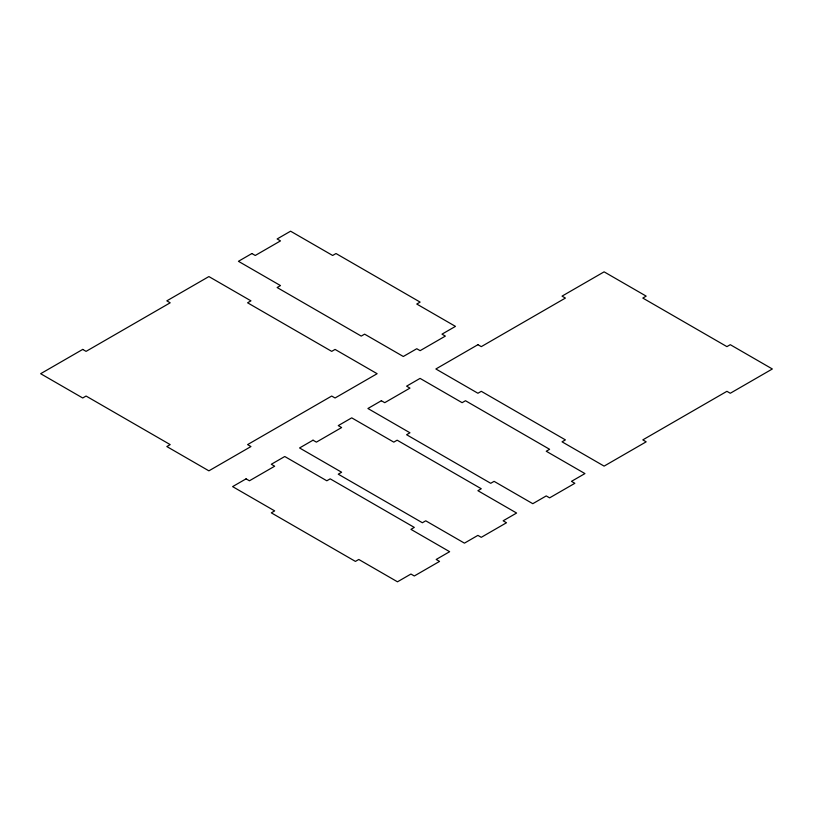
<?xml version="1.0" encoding="UTF-8"?>
<svg xmlns="http://www.w3.org/2000/svg" width="813" height="813" viewBox="0 0 813 813"><rect width="100%" height="100%" fill="white"/><g stroke="black" fill="none" stroke-linecap="round" stroke-linejoin="round"><path stroke-width="1.22" d="M82.713 349.417L40.65 373.706L82.713 397.984L86.076 396.043L170.191 444.609L166.828 446.55L208.89 470.839L250.953 446.55L247.589 444.609L331.704 396.043L335.068 397.984L377.13 373.706L335.068 349.417L331.704 351.368L247.589 302.802L250.953 300.851L208.89 276.572L166.828 300.851L170.191 302.802L86.076 351.368L82.713 349.417M251.888 253.534L238.433 261.308L280.495 285.587L277.131 287.528L361.246 336.094L364.61 334.153L403.309 356.49L416.764 348.726L420.128 350.667L445.361 336.094L441.998 334.153L455.463 326.379L416.764 304.042L420.128 302.101L336.013 253.534L332.649 255.475L290.587 231.197L277.131 238.961L280.495 240.902L255.252 255.475L251.888 253.534M477.932 344.692L435.87 368.98L477.932 393.258L481.296 391.317L565.411 439.884L562.047 441.825L604.11 466.113L646.172 441.825L642.809 439.884L726.924 391.317L730.287 393.258L772.35 368.98L730.287 344.692L726.924 346.633L642.809 298.066L646.172 296.125L604.11 271.847L562.047 296.125L565.411 298.066L481.296 346.633L477.932 344.692M246.065 478.847L232.609 486.621L274.672 510.899L271.308 512.84L355.423 561.407L358.787 559.466L397.486 581.803L410.941 574.039L414.305 575.98L439.548 561.407L436.185 559.466L449.64 551.692L410.941 529.354L414.305 527.413L330.19 478.847L326.826 480.788L284.763 456.51L271.308 464.274L274.672 466.215L249.439 480.788L246.065 478.847M313.025 440.189L299.57 447.963L341.623 472.241L338.259 474.182L422.384 522.749L425.748 520.808L464.447 543.145L477.902 535.381L481.266 537.322L506.499 522.749L503.135 520.808L516.601 513.033L477.902 490.696L481.266 488.755L397.151 440.189L393.787 442.13L351.724 417.852L338.259 425.616L341.623 427.557L316.389 442.13L313.025 440.189M381.368 400.728L367.913 408.502L409.965 432.79L406.602 434.731L490.727 483.298L494.091 481.347L532.789 503.694L546.245 495.92L549.608 497.861L574.842 483.298L571.478 481.347L584.943 473.583L546.245 451.245L549.608 449.294L465.493 400.728L462.119 402.679L420.067 378.391L406.602 386.165L409.965 388.106L384.732 402.679L381.368 400.728"/></g></svg>
